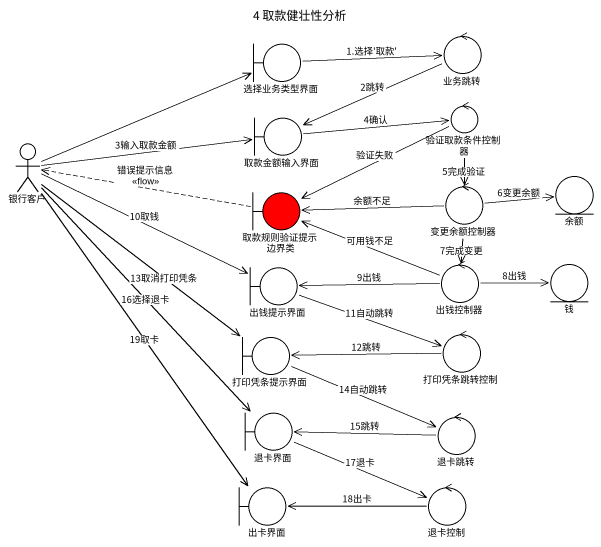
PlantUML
@startuml
title 4 取款健壮性分析
boundary 选择业务类型界面
control 业务跳转
boundary 取款金额输入界面
control 验证取款条件控制器
actor 银行客户
boundary 取款规则验证提示边界类 #FF0000
control 变更余额控制器
entity 余额
boundary 出钱提示界面
control 出钱控制器
entity 钱
boundary 打印凭条提示界面
control 打印凭条跳转控制
boundary 退卡界面
control 退卡跳转
boundary 出卡界面
control 退卡控制
选择业务类型界面 -right-> 业务跳转 : 1.选择'取款'
业务跳转 -left-> 取款金额输入界面 : 2跳转
取款金额输入界面 -right-> 验证取款条件控制器 : 4确认
验证取款条件控制器 -left-> 取款规则验证提示边界类 : 验证失败
验证取款条件控制器 --> 变更余额控制器 : 5完成验证
银行客户 -right-> 选择业务类型界面
银行客户 -right-> 取款金额输入界面 : 3输入取款金额
银行客户 -right-> 出钱提示界面 : 10取钱
银行客户 --> 打印凭条提示界面 : 13取消打印凭条
银行客户 --> 退卡界面 : 16选择退卡
银行客户 --> 出卡界面 : 19取卡
取款规则验证提示边界类 .left.> 银行客户 : 错误提示信息\n<<flow>>
变更余额控制器 -left-> 取款规则验证提示边界类 : 余额不足
变更余额控制器 -right-> 余额 : 6变更余额
变更余额控制器 --> 出钱控制器 : 7完成变更
出钱提示界面 -right-> 打印凭条跳转控制 : 11自动跳转
出钱控制器 -left-> 取款规则验证提示边界类 : 可用钱不足
出钱控制器 -left-> 出钱提示界面 : 9出钱
出钱控制器 -right-> 钱 : 8出钱
打印凭条提示界面 -right-> 退卡跳转 : 14自动跳转
打印凭条跳转控制 -left-> 打印凭条提示界面 : 12跳转
退卡界面 -right-> 退卡控制 : 17退卡
退卡跳转 -left-> 退卡界面 : 15跳转
退卡控制 -left-> 出卡界面 : 18出卡
@enduml
